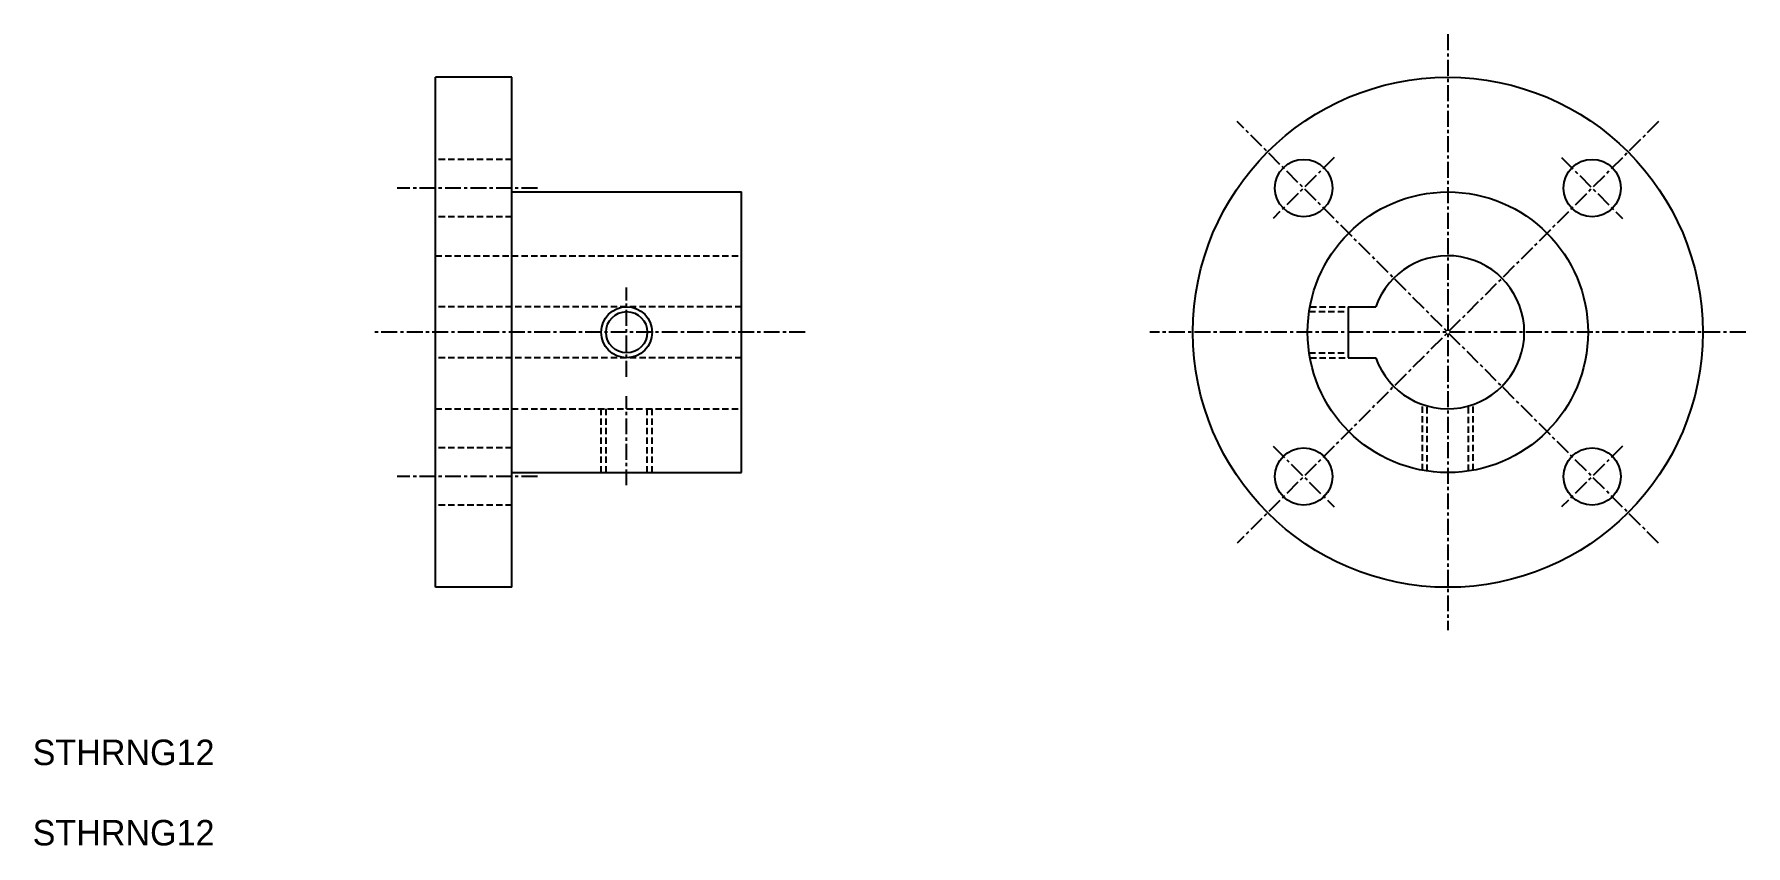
# Model space of a CAD drawing. Extents: x 57 to 191, y 56 to 120.
import ezdxf

# ---------------------------------------------------------------- set-up
doc = ezdxf.new("R2010")
doc.units = 0
doc.linetypes.add('CENTER', pattern=[2, 1.25, -0.25, 0.25, -0.25])
doc.linetypes.add('DASHED', pattern=[0.75, 0.5, -0.25])
doc.layers.get('0').update_dxf_attribs({"linetype": 'CONTINUOUS'})
doc.layers.add('CENTER', color=1, linetype='CENTER')

msp = doc.modelspace()

# ---------------------------------------------------------------- linework, layer by layer
at = {"color": 7, "linetype": 'CONTINUOUS'}
for p, q in [((87.98, 76.48), (87.98, 116.48)), ((93.98, 116.48), (87.98, 116.48)), ((93.98, 76.48), (93.98, 116.48)), ((93.98, 107.48), (111.98, 107.48)), ((111.98, 85.48), (111.98, 107.48)), ((159.6, 94.48), (159.6, 98.48)), ((159.6, 98.48), (161.75, 98.48)), ((159.6, 94.48), (161.75, 94.48)), ((93.98, 85.48), (111.98, 85.48)), ((93.98, 76.48), (87.98, 76.48))]:
    msp.add_line(p, q, dxfattribs=at)
at = {"color": 3, "linetype": 'DASHED'}
for p, q in [((93.98, 110.04), (87.98, 110.04)), ((93.98, 105.54), (87.98, 105.54)), ((87.98, 102.48), (111.98, 102.48)), ((111.98, 98.48), (87.98, 98.48)), ((156.52, 98.1), (159.6, 98.1)), ((156.59, 98.48), (159.6, 98.48)), ((111.98, 94.48), (87.98, 94.48)), ((156.52, 94.86), (159.6, 94.86)), ((156.59, 94.48), (159.6, 94.48)), ((87.98, 90.48), (111.98, 90.48)), ((100.98, 85.48), (100.98, 90.48)), ((101.36, 85.48), (101.36, 90.48)), ((104.6, 85.48), (104.6, 90.48)), ((104.98, 85.48), (104.98, 90.48)), ((165.4, 85.66), (165.4, 90.82)), ((165.78, 85.6), (165.78, 90.7)), ((169.02, 85.6), (169.02, 90.7)), ((169.4, 85.66), (169.4, 90.82)), ((93.98, 87.42), (87.98, 87.42)), ((93.98, 82.92), (87.98, 82.92))]:
    msp.add_line(p, q, dxfattribs=at)
at = {"color": 7, "linetype": 'CONTINUOUS'}
for centre, radius in [((167.4, 96.48), 20), ((156.09, 107.79), 2.25), ((178.72, 107.79), 2.25), ((167.4, 96.48), 11), ((102.98, 96.48), 1.62), ((156.09, 85.17), 2.25), ((178.72, 85.17), 2.25)]:
    msp.add_circle(centre, radius, dxfattribs=at)
at = {"color": 3, "linetype": 'CONTINUOUS'}
msp.add_circle((102.98, 96.48), 2, dxfattribs=at)
at = {"color": 7, "linetype": 'CONTINUOUS'}
msp.add_arc((167.4, 96.48), 6, 199.4712, 160.5288, dxfattribs=at)
at = {"layer": 'CENTER', "color": 1, "linetype": 'CENTER'}
for p, q in [((167.4, 119.85), (167.4, 73.11)), ((183.93, 79.95), (150.88, 113)), ((183.93, 113), (150.88, 79.95)), ((158.48, 110.18), (153.7, 105.41)), ((176.33, 110.18), (181.1, 105.41)), ((95.98, 107.79), (84.98, 107.79)), ((102.98, 92.98), (102.98, 99.98)), ((116.98, 96.48), (82.98, 96.48)), ((190.77, 96.48), (144.03, 96.48)), ((102.98, 84.48), (102.98, 91.48)), ((153.7, 87.55), (158.48, 82.78)), ((181.1, 87.55), (176.33, 82.78)), ((95.98, 85.17), (84.98, 85.17))]:
    msp.add_line(p, q, dxfattribs=at)

# ---------------------------------------------------------------- texts
at = {"color": 7, "linetype": 'CONTINUOUS'}
for p in [(56.38, 62.54), (56.38, 56.24)]:
    msp.add_text('STHRNG12', height=2, dxfattribs=at).set_placement(p)

doc.saveas('drawing.dxf')
